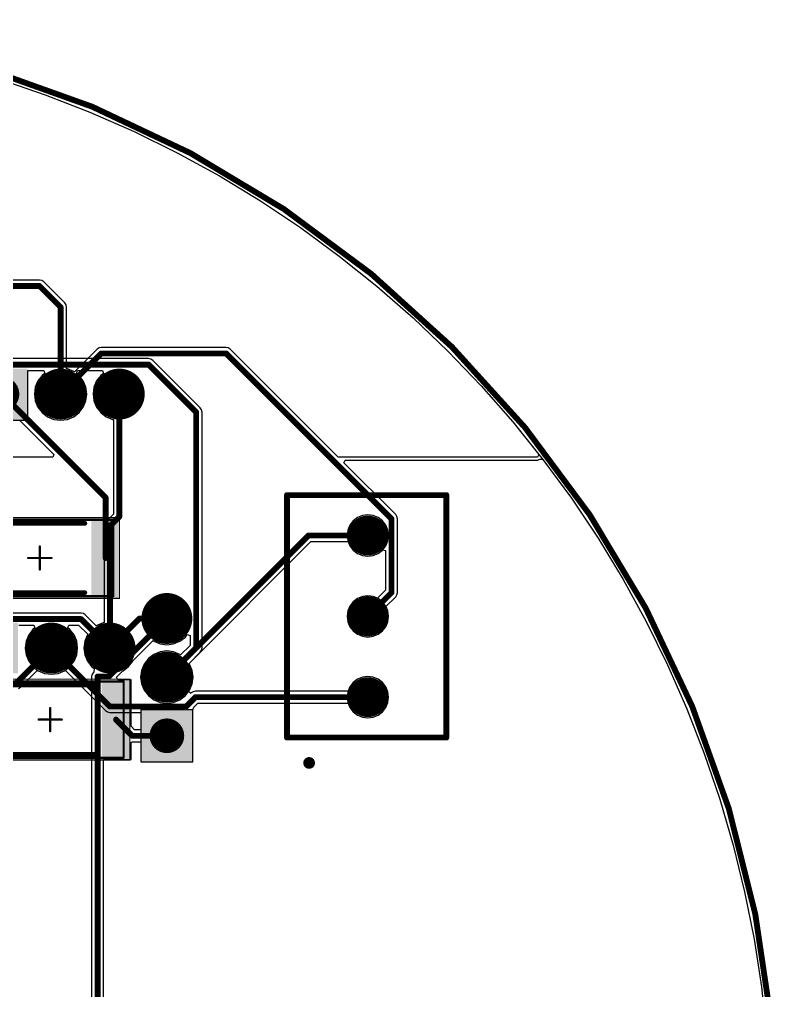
# Model space of a CAD drawing. Header units: millimetres. Extents: x 60.3 to 156.5, y 68.2 to 164.5.
# Drawn here: x 123.62 to 156.53, y 122.39 to 164.45 of the extents above; entities that cross this region are included whole.
import ezdxf

# ---------------------------------------------------------------- set-up
doc = ezdxf.new("R2010")
doc.units = ezdxf.units.MM
for name, color, linetype in [('BottomLayer', 5, 'Continuous'), ('BottomOverlay', 54, 'Continuous'), ('BottomPaste', 16, 'Continuous'), ('BottomSolder', 6, 'Continuous'), ('KeepOutLayer', 6, 'Continuous'), ('Mechanical13', 56, 'Continuous'), ('Mechanical15', 56, 'Continuous'), ('MultiLayer', 9, 'Continuous'), ('PadHoleLayer', 156, 'Continuous'), ('TopLayer', 1, 'Continuous'), ('TopOverlay', 2, 'Continuous'), ('TopPaste', 8, 'Continuous'), ('TopSolder', 216, 'Continuous')]:
    doc.layers.add(name, color=color, linetype=linetype)

# ---------------------------------------------------------------- blocks, each defined once
blk = doc.blocks.new('350_3_26')
at = {"layer": 'BottomLayer', "const_width": 0.762}
for points in [[(-3.881, 0, 1), (-3.119, 0, 1)], [(-0.381, 0, 1), (0.381, 0, 1)], [(3.119, 0, 1), (3.881, 0, 1)]]:
    blk.add_lwpolyline(points, format="xyb", close=True, dxfattribs=at)
at = {"layer": 'BottomSolder', "const_width": 0.864}
for points in [[(-3.932, 0, 1), (-3.068, 0, 1)], [(-0.432, 0, 1), (0.432, 0, 1)], [(3.068, 0, 1), (3.932, 0, 1)]]:
    blk.add_lwpolyline(points, format="xyb", close=True, dxfattribs=at)
at = {"layer": 'MultiLayer', "const_width": 0.762}
for points in [[(-3.881, 0, 1), (-3.119, 0, 1)], [(-0.381, 0, 1), (0.381, 0, 1)], [(3.119, 0, 1), (3.881, 0, 1)]]:
    blk.add_lwpolyline(points, format="xyb", close=True, dxfattribs=at)
at = {"layer": 'PadHoleLayer', "const_width": 0.5}
for points in [[(-3.75, 0, 1), (-3.25, 0, 1)], [(-0.25, 0, 1), (0.25, 0, 1)], [(3.25, 0, 1), (3.75, 0, 1)]]:
    blk.add_lwpolyline(points, format="xyb", close=True, dxfattribs=at)
at = {"layer": 'TopLayer', "const_width": 0.762}
for points in [[(-3.881, 0, 1), (-3.119, 0, 1)], [(-0.381, 0, 1), (0.381, 0, 1)], [(3.119, 0, 1), (3.881, 0, 1)]]:
    blk.add_lwpolyline(points, format="xyb", close=True, dxfattribs=at)
at = {"layer": 'TopOverlay', "const_width": 0.254}
for points in [[(-5.25, 3.5), (-5.25, -3.4)], [(-5.25, 3.5), (5.25, 3.5)], [(5.25, 3.5), (5.25, -3.4)], [(-5.25, -3.4), (5.25, -3.4)]]:
    blk.add_lwpolyline(points, dxfattribs=at)
at = {"layer": 'TopOverlay'}
for points, const_width in [([(-5.313, 3.5, 1), (-5.186, 3.5, 1)], 0.127), ([(-5.313, 3.5, 1), (-5.186, 3.5, 1)], 0.127), ([(5.187, 3.5, 1), (5.314, 3.5, 1)], 0.127), ([(5.187, 3.5, 1), (5.314, 3.5, 1)], 0.127), ([(-6.223, 2.54, 1), (-6.477, 2.54, 1)], 0.254), ([(-6.54, 2.54, 1), (-6.413, 2.54, 1)], 0.127), ([(-6.286, 2.54, 1), (-6.16, 2.54, 1)], 0.127), ([(-5.313, -3.4, 1), (-5.186, -3.4, 1)], 0.127), ([(-5.313, -3.4, 1), (-5.186, -3.4, 1)], 0.127), ([(5.187, -3.4, 1), (5.314, -3.4, 1)], 0.127), ([(5.187, -3.4, 1), (5.314, -3.4, 1)], 0.127)]:
    blk.add_lwpolyline(points, format="xyb", close=True, dxfattribs=dict(at, const_width=const_width))
at = {"layer": 'TopSolder', "const_width": 0.864}
for points in [[(-3.932, 0, 1), (-3.068, 0, 1)], [(-0.432, 0, 1), (0.432, 0, 1)], [(3.068, 0, 1), (3.932, 0, 1)]]:
    blk.add_lwpolyline(points, format="xyb", close=True, dxfattribs=at)
blk = doc.blocks.new('TO_220_33')
at = {"layer": 'BottomLayer', "const_width": 1}
for points in [[(-0.5, 0, 1), (0.5, 0, 1)], [(2.04, 0, 1), (3.04, 0, 1)]]:
    blk.add_lwpolyline(points, format="xyb", close=True, dxfattribs=at)
at = {"layer": 'BottomLayer'}
blk.add_solid([(-3.54, -1), (-1.54, -1), (-3.54, 1), (-1.54, 1)], dxfattribs=at)
at = {"layer": 'BottomSolder', "const_width": 1.102}
for points in [[(-0.551, 0, 1), (0.551, 0, 1)], [(1.989, 0, 1), (3.091, 0, 1)]]:
    blk.add_lwpolyline(points, format="xyb", close=True, dxfattribs=at)
at = {"layer": 'BottomSolder'}
blk.add_solid([(-3.642, -1.102), (-1.438, -1.102), (-3.642, 1.102), (-1.438, 1.102)], dxfattribs=at)
at = {"layer": 'MultiLayer', "const_width": 1}
for points in [[(-0.5, 0, 1), (0.5, 0, 1)], [(2.04, 0, 1), (3.04, 0, 1)]]:
    blk.add_lwpolyline(points, format="xyb", close=True, dxfattribs=at)
at = {"layer": 'MultiLayer'}
blk.add_solid([(-3.54, -1), (-1.54, -1), (-3.54, 1), (-1.54, 1)], dxfattribs=at)
at = {"layer": 'PadHoleLayer', "const_width": 0.75}
for points in [[(-2.915, 0, 1), (-2.165, 0, 1)], [(-0.375, 0, 1), (0.375, 0, 1)], [(2.165, 0, 1), (2.915, 0, 1)]]:
    blk.add_lwpolyline(points, format="xyb", close=True, dxfattribs=at)
at = {"layer": 'TopLayer', "const_width": 1}
for points in [[(-0.5, 0, 1), (0.5, 0, 1)], [(2.04, 0, 1), (3.04, 0, 1)]]:
    blk.add_lwpolyline(points, format="xyb", close=True, dxfattribs=at)
at = {"layer": 'TopLayer'}
blk.add_solid([(-3.54, -1), (-1.54, -1), (-3.54, 1), (-1.54, 1)], dxfattribs=at)
at = {"layer": 'TopSolder', "const_width": 1.102}
for points in [[(-0.551, 0, 1), (0.551, 0, 1)], [(1.989, 0, 1), (3.091, 0, 1)]]:
    blk.add_lwpolyline(points, format="xyb", close=True, dxfattribs=at)
at = {"layer": 'TopSolder'}
blk.add_solid([(-3.642, -1.102), (-1.438, -1.102), (-3.642, 1.102), (-1.438, 1.102)], dxfattribs=at)
blk = doc.blocks.new('TO_220_35')
at = {"layer": 'BottomLayer', "const_width": 1}
for points in [[(-0.5, 0, 1), (0.5, 0, 1)], [(2.04, 0, 1), (3.04, 0, 1)]]:
    blk.add_lwpolyline(points, format="xyb", close=True, dxfattribs=at)
at = {"layer": 'BottomLayer'}
blk.add_solid([(-3.54, -1), (-1.54, -1), (-3.54, 1), (-1.54, 1)], dxfattribs=at)
at = {"layer": 'BottomSolder', "const_width": 1.102}
for points in [[(-0.551, 0, 1), (0.551, 0, 1)], [(1.989, 0, 1), (3.091, 0, 1)]]:
    blk.add_lwpolyline(points, format="xyb", close=True, dxfattribs=at)
at = {"layer": 'BottomSolder'}
blk.add_solid([(-3.642, -1.102), (-1.438, -1.102), (-3.642, 1.102), (-1.438, 1.102)], dxfattribs=at)
at = {"layer": 'MultiLayer', "const_width": 1}
for points in [[(-0.5, 0, 1), (0.5, 0, 1)], [(2.04, 0, 1), (3.04, 0, 1)]]:
    blk.add_lwpolyline(points, format="xyb", close=True, dxfattribs=at)
at = {"layer": 'MultiLayer'}
blk.add_solid([(-3.54, -1), (-1.54, -1), (-3.54, 1), (-1.54, 1)], dxfattribs=at)
at = {"layer": 'PadHoleLayer', "const_width": 0.75}
for points in [[(-2.915, 0, 1), (-2.165, 0, 1)], [(-0.375, 0, 1), (0.375, 0, 1)], [(2.165, 0, 1), (2.915, 0, 1)]]:
    blk.add_lwpolyline(points, format="xyb", close=True, dxfattribs=at)
at = {"layer": 'TopLayer', "const_width": 1}
for points in [[(-0.5, 0, 1), (0.5, 0, 1)], [(2.04, 0, 1), (3.04, 0, 1)]]:
    blk.add_lwpolyline(points, format="xyb", close=True, dxfattribs=at)
at = {"layer": 'TopLayer'}
blk.add_solid([(-3.54, -1), (-1.54, -1), (-3.54, 1), (-1.54, 1)], dxfattribs=at)
at = {"layer": 'TopSolder', "const_width": 1.102}
for points in [[(-0.551, 0, 1), (0.551, 0, 1)], [(1.989, 0, 1), (3.091, 0, 1)]]:
    blk.add_lwpolyline(points, format="xyb", close=True, dxfattribs=at)
at = {"layer": 'TopSolder'}
blk.add_solid([(-3.642, -1.102), (-1.438, -1.102), (-3.642, 1.102), (-1.438, 1.102)], dxfattribs=at)
blk = doc.blocks.new('TO_220_37')
at = {"layer": 'BottomLayer', "const_width": 1}
for points in [[(-0.5, 0, 1), (0.5, 0, 1)], [(2.04, 0, 1), (3.04, 0, 1)]]:
    blk.add_lwpolyline(points, format="xyb", close=True, dxfattribs=at)
at = {"layer": 'BottomLayer'}
blk.add_solid([(-3.54, -1), (-1.54, -1), (-3.54, 1), (-1.54, 1)], dxfattribs=at)
at = {"layer": 'BottomSolder', "const_width": 1.102}
for points in [[(-0.551, 0, 1), (0.551, 0, 1)], [(1.989, 0, 1), (3.091, 0, 1)]]:
    blk.add_lwpolyline(points, format="xyb", close=True, dxfattribs=at)
at = {"layer": 'BottomSolder'}
blk.add_solid([(-3.642, -1.102), (-1.438, -1.102), (-3.642, 1.102), (-1.438, 1.102)], dxfattribs=at)
at = {"layer": 'MultiLayer', "const_width": 1}
for points in [[(-0.5, 0, 1), (0.5, 0, 1)], [(2.04, 0, 1), (3.04, 0, 1)]]:
    blk.add_lwpolyline(points, format="xyb", close=True, dxfattribs=at)
at = {"layer": 'MultiLayer'}
blk.add_solid([(-3.54, -1), (-1.54, -1), (-3.54, 1), (-1.54, 1)], dxfattribs=at)
at = {"layer": 'PadHoleLayer', "const_width": 0.75}
for points in [[(-2.915, 0, 1), (-2.165, 0, 1)], [(-0.375, 0, 1), (0.375, 0, 1)], [(2.165, 0, 1), (2.915, 0, 1)]]:
    blk.add_lwpolyline(points, format="xyb", close=True, dxfattribs=at)
at = {"layer": 'TopLayer', "const_width": 1}
for points in [[(-0.5, 0, 1), (0.5, 0, 1)], [(2.04, 0, 1), (3.04, 0, 1)]]:
    blk.add_lwpolyline(points, format="xyb", close=True, dxfattribs=at)
at = {"layer": 'TopLayer'}
blk.add_solid([(-3.54, -1), (-1.54, -1), (-3.54, 1), (-1.54, 1)], dxfattribs=at)
at = {"layer": 'TopSolder', "const_width": 1.102}
for points in [[(-0.551, 0, 1), (0.551, 0, 1)], [(1.989, 0, 1), (3.091, 0, 1)]]:
    blk.add_lwpolyline(points, format="xyb", close=True, dxfattribs=at)
at = {"layer": 'TopSolder'}
blk.add_solid([(-3.642, -1.102), (-1.438, -1.102), (-3.642, 1.102), (-1.438, 1.102)], dxfattribs=at)
blk = doc.blocks.new('RES2512_49')
at = {"layer": 'Mechanical13', "const_width": 0.1}
for points in [[(-3.18, 1.65), (3.18, 1.65)], [(-3.18, -1.65), (-3.18, 1.65)], [(3.18, -1.65), (3.18, 1.65)], [(-3.18, -1.65), (3.18, -1.65)]]:
    blk.add_lwpolyline(points, dxfattribs=at)
at = {"layer": 'Mechanical13', "const_width": 0.05}
for points in [[(-3.205, 1.65, 1), (-3.155, 1.65, 1)], [(-3.205, 1.65, 1), (-3.155, 1.65, 1)], [(3.155, 1.65, 1), (3.205, 1.65, 1)], [(3.155, 1.65, 1), (3.205, 1.65, 1)], [(-3.205, -1.65, 1), (-3.155, -1.65, 1)], [(-3.205, -1.65, 1), (-3.155, -1.65, 1)], [(3.155, -1.65, 1), (3.205, -1.65, 1)], [(3.155, -1.65, 1), (3.205, -1.65, 1)]]:
    blk.add_lwpolyline(points, format="xyb", close=True, dxfattribs=at)
at = {"layer": 'Mechanical15'}
for points, const_width in [([(-3.45, 1.75), (3.45, 1.75)], 0.05), ([(-3.45, -1.75), (-3.45, 1.75)], 0.05), ([(3.45, -1.75), (3.45, 1.75)], 0.05), ([(0, -0.5), (0, 0.5)], 0.1), ([(-0.5, 0), (0.5, 0)], 0.1), ([(-3.45, -1.75), (3.45, -1.75)], 0.05)]:
    blk.add_lwpolyline(points, dxfattribs=dict(at, const_width=const_width))
for points, const_width in [([(-3.462, 1.75, 1), (-3.437, 1.75, 1)], 0.025), ([(-3.462, 1.75, 1), (-3.437, 1.75, 1)], 0.025), ([(3.438, 1.75, 1), (3.463, 1.75, 1)], 0.025), ([(3.438, 1.75, 1), (3.463, 1.75, 1)], 0.025), ([(-0.025, 0.5, 1), (0.025, 0.5, 1)], 0.05), ([(-0.525, 0, 1), (-0.475, 0, 1)], 0.05), ([(0.475, 0, 1), (0.525, 0, 1)], 0.05), ([(-0.025, -0.5, 1), (0.025, -0.5, 1)], 0.05), ([(-3.462, -1.75, 1), (-3.437, -1.75, 1)], 0.025), ([(-3.462, -1.75, 1), (-3.437, -1.75, 1)], 0.025), ([(3.438, -1.75, 1), (3.463, -1.75, 1)], 0.025), ([(3.438, -1.75, 1), (3.463, -1.75, 1)], 0.025)]:
    blk.add_lwpolyline(points, format="xyb", close=True, dxfattribs=dict(at, const_width=const_width))
at = {"layer": 'TopLayer'}
for points in [[(-2.325, -1.6), (-2.325, 1.6), (-3.375, -1.6), (-3.375, 1.6)], [(3.375, -1.6), (3.375, 1.6), (2.325, -1.6), (2.325, 1.6)]]:
    blk.add_solid(points, dxfattribs=at)
at = {"layer": 'TopOverlay', "const_width": 0.2}
for points in [[(-1.95, 1.5), (1.95, 1.5)], [(-1.95, -1.5), (1.95, -1.5)]]:
    blk.add_lwpolyline(points, dxfattribs=at)
at = {"layer": 'TopOverlay', "const_width": 0.1}
for points in [[(-2, 1.5, 1), (-1.9, 1.5, 1)], [(1.9, 1.5, 1), (2, 1.5, 1)], [(-2, -1.5, 1), (-1.9, -1.5, 1)], [(1.9, -1.5, 1), (2, -1.5, 1)]]:
    blk.add_lwpolyline(points, format="xyb", close=True, dxfattribs=at)
at = {"layer": 'TopPaste'}
for points in [[(-2.325, -1.6), (-2.325, 1.6), (-3.375, -1.6), (-3.375, 1.6)], [(3.375, -1.6), (3.375, 1.6), (2.325, -1.6), (2.325, 1.6)]]:
    blk.add_solid(points, dxfattribs=at)
at = {"layer": 'TopSolder'}
for points in [[(-2.223, -1.702), (-2.223, 1.702), (-3.477, -1.702), (-3.477, 1.702)], [(3.477, -1.702), (3.477, 1.702), (2.223, -1.702), (2.223, 1.702)]]:
    blk.add_solid(points, dxfattribs=at)
blk = doc.blocks.new('RES2512_B_50')
at = {"layer": 'BottomLayer'}
for points in [[(-3.375, 1.6), (-3.375, -1.6), (-2.325, 1.6), (-2.325, -1.6)], [(2.325, 1.6), (2.325, -1.6), (3.375, 1.6), (3.375, -1.6)]]:
    blk.add_solid(points, dxfattribs=at)
at = {"layer": 'BottomOverlay', "const_width": 0.2}
for points in [[(-1.95, 1.5), (1.95, 1.5)], [(-1.95, -1.5), (1.95, -1.5)]]:
    blk.add_lwpolyline(points, dxfattribs=at)
at = {"layer": 'BottomOverlay', "const_width": 0.1}
for points in [[(-2, 1.5, 1), (-1.9, 1.5, 1)], [(1.9, 1.5, 1), (2, 1.5, 1)], [(-2, -1.5, 1), (-1.9, -1.5, 1)], [(1.9, -1.5, 1), (2, -1.5, 1)]]:
    blk.add_lwpolyline(points, format="xyb", close=True, dxfattribs=at)
at = {"layer": 'BottomPaste'}
for points in [[(-3.375, 1.6), (-3.375, -1.6), (-2.325, 1.6), (-2.325, -1.6)], [(2.325, 1.6), (2.325, -1.6), (3.375, 1.6), (3.375, -1.6)]]:
    blk.add_solid(points, dxfattribs=at)
at = {"layer": 'BottomSolder'}
for points in [[(-3.477, 1.702), (-3.477, -1.702), (-2.223, 1.702), (-2.223, -1.702)], [(2.223, 1.702), (2.223, -1.702), (3.477, 1.702), (3.477, -1.702)]]:
    blk.add_solid(points, dxfattribs=at)
at = {"layer": 'Mechanical13', "const_width": 0.1}
for points in [[(-3.18, -1.65), (-3.18, 1.65)], [(-3.18, 1.65), (3.18, 1.65)], [(3.18, -1.65), (3.18, 1.65)], [(-3.18, -1.65), (3.18, -1.65)]]:
    blk.add_lwpolyline(points, dxfattribs=at)
at = {"layer": 'Mechanical13', "const_width": 0.05}
for points in [[(-3.205, 1.65, 1), (-3.155, 1.65, 1)], [(-3.205, 1.65, 1), (-3.155, 1.65, 1)], [(3.155, 1.65, 1), (3.205, 1.65, 1)], [(3.155, 1.65, 1), (3.205, 1.65, 1)], [(-3.205, -1.65, 1), (-3.155, -1.65, 1)], [(-3.205, -1.65, 1), (-3.155, -1.65, 1)], [(3.155, -1.65, 1), (3.205, -1.65, 1)], [(3.155, -1.65, 1), (3.205, -1.65, 1)]]:
    blk.add_lwpolyline(points, format="xyb", close=True, dxfattribs=at)
at = {"layer": 'Mechanical15'}
for points, const_width in [([(-3.45, -1.75), (-3.45, 1.75)], 0.05), ([(-3.45, 1.75), (3.45, 1.75)], 0.05), ([(3.45, -1.75), (3.45, 1.75)], 0.05), ([(0, -0.5), (0, 0.5)], 0.1), ([(-0.5, 0), (0.5, 0)], 0.1), ([(-3.45, -1.75), (3.45, -1.75)], 0.05)]:
    blk.add_lwpolyline(points, dxfattribs=dict(at, const_width=const_width))
for points, const_width in [([(-3.463, 1.75, 1), (-3.438, 1.75, 1)], 0.025), ([(-3.463, 1.75, 1), (-3.438, 1.75, 1)], 0.025), ([(3.438, 1.75, 1), (3.463, 1.75, 1)], 0.025), ([(3.438, 1.75, 1), (3.463, 1.75, 1)], 0.025), ([(-0.025, 0.5, 1), (0.025, 0.5, 1)], 0.05), ([(-0.525, 0, 1), (-0.475, 0, 1)], 0.05), ([(0.475, 0, 1), (0.525, 0, 1)], 0.05), ([(-0.025, -0.5, 1), (0.025, -0.5, 1)], 0.05), ([(-3.463, -1.75, 1), (-3.438, -1.75, 1)], 0.025), ([(-3.463, -1.75, 1), (-3.438, -1.75, 1)], 0.025), ([(3.438, -1.75, 1), (3.463, -1.75, 1)], 0.025), ([(3.438, -1.75, 1), (3.463, -1.75, 1)], 0.025)]:
    blk.add_lwpolyline(points, format="xyb", close=True, dxfattribs=dict(at, const_width=const_width))

msp = doc.modelspace()

# ---------------------------------------------------------------- linework, layer by layer
at = {"layer": 'BottomLayer'}
for p, q in [((122.758, 161.864), (124.73, 161.194)), ((124.73, 161.194), (126.672, 160.439)), ((126.672, 160.439), (128.579, 159.6)), ((128.579, 159.6), (130.447, 158.679)), ((130.447, 158.679), (132.273, 157.677)), ((132.273, 157.677), (134.054, 156.596)), ((134.054, 156.596), (135.786, 155.439)), ((135.786, 155.439), (137.466, 154.207)), ((137.466, 154.207), (139.091, 152.903)), ((124.486, 153.165), (121.514, 153.165)), ((124.584, 153.145), (124.486, 153.165)), ((124.667, 153.09), (124.584, 153.145)), ((125.582, 152.175), (124.667, 153.09)), ((139.091, 152.903), (140.657, 151.53)), ((125.637, 152.092), (125.582, 152.175)), ((125.657, 151.994), (125.637, 152.092)), ((125.657, 149.328), (125.657, 151.994)), ((140.657, 151.53), (142.162, 150.089)), ((126.978, 150.169), (125.997, 149.187)), ((127.062, 150.224), (126.978, 150.169)), ((127.16, 150.244), (127.062, 150.224)), ((132.563, 150.244), (127.16, 150.244)), ((127.16, 150.244), (127.16, 150.244)), ((132.661, 150.224), (132.563, 150.244)), ((132.744, 150.169), (132.661, 150.224)), ((137.413, 145.5), (132.744, 150.169)), ((142.162, 150.089), (143.603, 148.584)), ((125.694, 149.323), (125.657, 149.328)), ((125.967, 149.21), (125.694, 149.323)), ((125.997, 149.187), (125.967, 149.21)), ((143.603, 148.584), (144.976, 147.018)), ((121.735, 147.102), (123.622, 147.102)), ((123.622, 147.102), (125.106, 145.617)), ((144.976, 147.018), (146.102, 145.615)), ((125.106, 145.617), (125.058, 145.5)), ((146.102, 145.615), (146.048, 145.5)), ((125.058, 145.5), (123.056, 145.5)), ((146.048, 145.5), (137.413, 145.5)), ((137.666, 145.247), (137.714, 145.365)), ((139.907, 143.006), (137.666, 145.247)), ((137.714, 145.365), (146.048, 145.365)), ((146.048, 145.365), (146.069, 145.374)), ((146.069, 145.374), (146.092, 145.372)), ((146.092, 145.372), (146.115, 145.393)), ((146.115, 145.393), (146.143, 145.404)), ((146.143, 145.404), (146.236, 145.406)), ((146.236, 145.406), (146.278, 145.396)), ((146.278, 145.396), (146.28, 145.393)), ((146.28, 145.393), (147.512, 143.713)), ((147.512, 143.713), (148.669, 141.981)), ((139.963, 142.923), (139.907, 143.006)), ((139.982, 142.824), (139.963, 142.923)), ((139.982, 139.625), (139.982, 142.824)), ((130.96, 136.564), (136.239, 141.843)), ((136.239, 141.843), (137.846, 141.843)), ((137.846, 141.843), (137.925, 141.653)), ((148.669, 141.981), (149.75, 140.2)), ((137.925, 141.653), (138.067, 141.467)), ((138.067, 141.467), (138.253, 141.325)), ((139.147, 141.325), (139.333, 141.467)), ((139.333, 141.467), (139.348, 141.488)), ((139.348, 141.488), (139.468, 141.447)), ((139.468, 141.447), (139.468, 139.732)), ((138.253, 141.325), (138.468, 141.236)), ((138.468, 141.236), (138.7, 141.205)), ((138.7, 141.205), (138.932, 141.236)), ((138.932, 141.236), (139.147, 141.325)), ((149.75, 140.2), (150.752, 138.374)), ((139.468, 139.732), (139.122, 139.385)), ((138.067, 139.233), (137.925, 139.047)), ((138.253, 139.375), (138.067, 139.233)), ((138.468, 139.464), (138.253, 139.375)), ((138.7, 139.495), (138.468, 139.464)), ((138.932, 139.464), (138.7, 139.495)), ((139.122, 139.385), (138.932, 139.464)), ((139.485, 139.022), (139.907, 139.444)), ((139.907, 139.444), (139.963, 139.527)), ((139.963, 139.527), (139.982, 139.625)), ((137.836, 138.832), (137.805, 138.6)), ((137.925, 139.047), (137.836, 138.832)), ((139.564, 138.832), (139.485, 139.022)), ((139.595, 138.6), (139.564, 138.832)), ((137.805, 138.6), (137.836, 138.368)), ((139.564, 138.368), (139.595, 138.6)), ((137.836, 138.368), (137.925, 138.153)), ((137.925, 138.153), (138.067, 137.967)), ((138.067, 137.967), (138.253, 137.825)), ((139.147, 137.825), (139.333, 137.967)), ((139.333, 137.967), (139.475, 138.153)), ((139.475, 138.153), (139.564, 138.368)), ((150.752, 138.374), (151.673, 136.506)), ((138.253, 137.825), (138.468, 137.736)), ((138.468, 137.736), (138.7, 137.705)), ((138.7, 137.705), (138.932, 137.736)), ((138.932, 137.736), (139.147, 137.825)), ((130.983, 136.534), (130.96, 136.564)), ((131.096, 136.261), (130.983, 136.534)), ((151.673, 136.506), (152.512, 134.599)), ((123.667, 135.531), (124.403, 136.267)), ((124.403, 136.267), (124.433, 136.244)), ((124.433, 136.244), (124.706, 136.131)), ((124.706, 136.131), (125, 136.092)), ((125, 136.092), (125.294, 136.131)), ((125.294, 136.131), (125.567, 136.244)), ((125.567, 136.244), (125.597, 136.267)), ((125.597, 136.267), (127.349, 134.515)), ((131.135, 135.967), (131.096, 136.261)), ((131.096, 135.673), (131.135, 135.967)), ((138.253, 135.875), (138.067, 135.733)), ((138.468, 135.964), (138.253, 135.875)), ((138.7, 135.995), (138.468, 135.964)), ((138.932, 135.964), (138.7, 135.995)), ((139.147, 135.875), (138.932, 135.964)), ((139.333, 135.733), (139.147, 135.875)), ((123.583, 135.475), (123.667, 135.531)), ((130.983, 135.4), (131.096, 135.673)), ((137.925, 135.547), (137.846, 135.357)), ((138.067, 135.733), (137.925, 135.547)), ((139.475, 135.547), (139.333, 135.733)), ((139.564, 135.332), (139.475, 135.547)), ((130.939, 135.343), (130.983, 135.4)), ((131.035, 135.259), (130.939, 135.343)), ((131.058, 135.282), (131.035, 135.259)), ((131.141, 135.337), (131.058, 135.282)), ((131.239, 135.357), (131.141, 135.337)), ((137.846, 135.357), (131.239, 135.357)), ((139.595, 135.1), (139.564, 135.332)), ((139.564, 134.869), (139.595, 135.1)), ((131.125, 134.552), (131.167, 134.664)), ((131.167, 134.664), (131.346, 134.843)), ((131.346, 134.843), (137.846, 134.843)), ((137.846, 134.843), (137.925, 134.653)), ((137.925, 134.653), (138.067, 134.467)), ((139.333, 134.467), (139.475, 134.653)), ((139.475, 134.653), (139.564, 134.869)), ((127.349, 134.515), (127.433, 134.459)), ((127.433, 134.459), (127.531, 134.439)), ((127.531, 134.439), (128.875, 134.439)), ((128.875, 134.439), (128.875, 132.302)), ((131.125, 132.302), (131.125, 134.552)), ((131.125, 134.552), (131.125, 134.552)), ((131.125, 134.552), (131.125, 134.552)), ((138.067, 134.467), (138.253, 134.325)), ((138.253, 134.325), (138.468, 134.236)), ((138.468, 134.236), (138.7, 134.205)), ((138.7, 134.205), (138.932, 134.236)), ((138.932, 134.236), (139.147, 134.325)), ((139.147, 134.325), (139.333, 134.467)), ((152.512, 134.599), (153.267, 132.657)), ((153.267, 132.657), (153.937, 130.685)), ((128.875, 132.302), (131.125, 132.302)), ((153.937, 130.685), (154.52, 128.685)), ((154.52, 128.685), (155.015, 126.661)), ((155.015, 126.661), (155.421, 124.618)), ((155.421, 124.618), (155.738, 122.559)), ((155.738, 122.559), (155.965, 120.488))]:
    msp.add_line(p, q, dxfattribs=at)
at = {"layer": 'BottomLayer', "const_width": 0.254}
for points in [[(121.514, 152.908), (124.486, 152.908)], [(124.486, 152.908), (125.4, 151.994)], [(125.4, 148.227), (125.4, 151.994)], [(125.4, 148.227), (127.16, 149.987)], [(127.16, 149.987), (132.563, 149.987)], [(132.563, 149.987), (139.725, 142.824)], [(122.86, 148.227), (127.35, 143.737)], [(127.35, 141.127), (127.35, 143.737)], [(139.725, 139.625), (139.725, 142.824)], [(130, 135.967), (136.133, 142.1)], [(136.133, 142.1), (138.7, 142.1)], [(138.7, 138.6), (139.725, 139.625)], [(127.54, 137.227), (128.82, 138.507)], [(128.82, 138.507), (130, 138.507)], [(123.485, 135.712), (125, 137.227)], [(125, 137.227), (127.531, 134.696)], [(130.835, 134.696), (131.239, 135.1)], [(131.239, 135.1), (138.7, 135.1)], [(127.531, 134.696), (130.835, 134.696)]]:
    msp.add_lwpolyline(points, dxfattribs=at)
at = {"layer": 'BottomLayer', "const_width": 0.127}
for points in [[(124.422, 152.908, 1), (124.549, 152.908, 1)], [(124.422, 152.908, 1), (124.549, 152.908, 1)], [(125.337, 151.994, 1), (125.464, 151.994, 1)], [(125.337, 151.994, 1), (125.464, 151.994, 1)], [(127.096, 149.987, 1), (127.223, 149.987, 1)], [(127.096, 149.987, 1), (127.223, 149.987, 1)], [(132.499, 149.987, 1), (132.626, 149.987, 1)], [(132.499, 149.987, 1), (132.626, 149.987, 1)], [(125.337, 148.227, 1), (125.464, 148.227, 1)], [(125.337, 148.227, 1), (125.464, 148.227, 1)], [(127.287, 143.737, 1), (127.414, 143.737, 1)], [(127.287, 143.737, 1), (127.414, 143.737, 1)], [(139.662, 142.824, 1), (139.789, 142.824, 1)], [(139.662, 142.824, 1), (139.789, 142.824, 1)], [(136.07, 142.1, 1), (136.197, 142.1, 1)], [(136.07, 142.1, 1), (136.197, 142.1, 1)], [(138.637, 142.1, 1), (138.764, 142.1, 1)], [(127.287, 141.127, 1), (127.414, 141.127, 1)], [(139.662, 139.625, 1), (139.789, 139.625, 1)], [(139.662, 139.625, 1), (139.789, 139.625, 1)], [(128.757, 138.507, 1), (128.884, 138.507, 1)], [(128.757, 138.507, 1), (128.884, 138.507, 1)], [(129.937, 138.507, 1), (130.064, 138.507, 1)], [(138.637, 138.6, 1), (138.764, 138.6, 1)], [(124.937, 137.227, 1), (125.064, 137.227, 1)], [(124.937, 137.227, 1), (125.064, 137.227, 1)], [(127.477, 137.227, 1), (127.604, 137.227, 1)], [(129.937, 135.967, 1), (130.064, 135.967, 1)], [(131.176, 135.1, 1), (131.303, 135.1, 1)], [(131.176, 135.1, 1), (131.303, 135.1, 1)], [(138.637, 135.1, 1), (138.764, 135.1, 1)], [(127.467, 134.696, 1), (127.594, 134.696, 1)], [(127.467, 134.696, 1), (127.594, 134.696, 1)], [(130.772, 134.696, 1), (130.899, 134.696, 1)], [(130.772, 134.696, 1), (130.899, 134.696, 1)]]:
    msp.add_lwpolyline(points, format="xyb", close=True, dxfattribs=at)
at = {"layer": 'KeepOutLayer', "const_width": 0.254}
msp.add_lwpolyline([(156.4, 116.327, 1), (60.4, 116.327, 1)], format="xyb", close=True, dxfattribs=at)
at = {"layer": 'TopLayer'}
for p, q in [((122.758, 161.864), (124.73, 161.194)), ((124.73, 161.194), (126.672, 160.439)), ((126.672, 160.439), (128.579, 159.6)), ((128.579, 159.6), (130.447, 158.679)), ((130.447, 158.679), (132.273, 157.677)), ((132.273, 157.677), (134.054, 156.596)), ((134.054, 156.596), (135.786, 155.439)), ((135.786, 155.439), (137.466, 154.207)), ((137.466, 154.207), (139.091, 152.903)), ((139.091, 152.903), (140.657, 151.53)), ((140.657, 151.53), (142.162, 150.089)), ((129.21, 149.761), (121.514, 149.761)), ((129.308, 149.742), (129.21, 149.761)), ((142.162, 150.089), (143.603, 148.584)), ((129.391, 149.686), (129.308, 149.742)), ((131.449, 147.629), (129.391, 149.686)), ((123.985, 147.102), (123.985, 149.247)), ((123.985, 149.247), (124.673, 149.247)), ((124.598, 149.029), (124.417, 148.794)), ((124.716, 149.12), (124.598, 149.029)), ((124.673, 149.247), (124.716, 149.12)), ((126.084, 149.12), (126.127, 149.247)), ((126.202, 149.029), (126.084, 149.12)), ((126.127, 149.247), (127.213, 149.247)), ((126.383, 148.794), (126.202, 149.029)), ((127.138, 149.029), (126.957, 148.794)), ((127.256, 149.12), (127.138, 149.029)), ((127.213, 149.247), (127.256, 149.12)), ((124.304, 148.521), (124.265, 148.227)), ((124.417, 148.794), (124.304, 148.521)), ((126.496, 148.521), (126.383, 148.794)), ((126.535, 148.227), (126.496, 148.521)), ((126.844, 148.521), (126.805, 148.227)), ((126.957, 148.794), (126.844, 148.521)), ((143.603, 148.584), (144.976, 147.018)), ((124.265, 148.227), (124.304, 147.933)), ((126.496, 147.933), (126.535, 148.227)), ((126.805, 148.227), (126.844, 147.933)), ((124.304, 147.933), (124.417, 147.66)), ((124.417, 147.66), (124.598, 147.425)), ((126.202, 147.425), (126.383, 147.66)), ((126.383, 147.66), (126.496, 147.933)), ((126.844, 147.933), (126.957, 147.66)), ((126.957, 147.66), (127.138, 147.425)), ((124.598, 147.425), (124.833, 147.244)), ((124.833, 147.244), (125.106, 147.131)), ((125.694, 147.131), (125.967, 147.244)), ((125.967, 147.244), (126.202, 147.425)), ((127.138, 147.425), (127.373, 147.244)), ((127.373, 147.244), (127.646, 147.131)), ((131.505, 147.545), (131.449, 147.629)), ((131.524, 147.447), (131.505, 147.545)), ((131.524, 137.234), (131.524, 147.447)), ((121.735, 147.102), (123.985, 147.102)), ((125.106, 147.131), (125.4, 147.092)), ((125.4, 147.092), (125.694, 147.131)), ((127.646, 147.131), (127.683, 147.126)), ((127.683, 147.126), (127.683, 143.026)), ((144.976, 147.018), (146.28, 145.393)), ((146.28, 145.393), (147.512, 143.713)), ((147.512, 143.713), (148.669, 141.981)), ((127.683, 143.026), (127.358, 142.701)), ((127.303, 142.618), (127.283, 142.519)), ((127.358, 142.701), (127.303, 142.618)), ((138.067, 142.733), (137.925, 142.547)), ((138.253, 142.875), (138.067, 142.733)), ((138.468, 142.964), (138.253, 142.875)), ((138.7, 142.995), (138.468, 142.964)), ((138.932, 142.964), (138.7, 142.995)), ((139.147, 142.875), (138.932, 142.964)), ((139.333, 142.733), (139.147, 142.875)), ((139.475, 142.547), (139.333, 142.733)), ((127.283, 142.519), (127.283, 138.328)), ((137.836, 142.332), (137.805, 142.1)), ((137.925, 142.547), (137.836, 142.332)), ((139.564, 142.332), (139.475, 142.547)), ((139.595, 142.1), (139.564, 142.332)), ((137.805, 142.1), (137.836, 141.868)), ((137.836, 141.868), (137.925, 141.653)), ((139.475, 141.653), (139.564, 141.868)), ((139.564, 141.868), (139.595, 142.1)), ((148.669, 141.981), (149.75, 140.2)), ((137.925, 141.653), (138.067, 141.467)), ((138.067, 141.467), (138.253, 141.325)), ((139.147, 141.325), (139.333, 141.467)), ((139.333, 141.467), (139.475, 141.653)), ((138.253, 141.325), (138.468, 141.236)), ((138.468, 141.236), (138.7, 141.205)), ((138.7, 141.205), (138.932, 141.236)), ((138.932, 141.236), (139.147, 141.325)), ((149.75, 140.2), (150.752, 138.374)), ((138.067, 139.233), (137.925, 139.047)), ((138.253, 139.375), (138.067, 139.233)), ((138.468, 139.464), (138.253, 139.375)), ((138.7, 139.495), (138.468, 139.464)), ((138.932, 139.464), (138.7, 139.495)), ((139.147, 139.375), (138.932, 139.464)), ((139.333, 139.233), (139.147, 139.375)), ((139.475, 139.047), (139.333, 139.233)), ((137.836, 138.832), (137.805, 138.6)), ((137.925, 139.047), (137.836, 138.832)), ((139.564, 138.832), (139.475, 139.047)), ((139.595, 138.6), (139.564, 138.832)), ((126.286, 138.738), (119.962, 138.738)), ((126.385, 138.718), (126.286, 138.738)), ((126.468, 138.662), (126.385, 138.718)), ((126.943, 138.187), (126.468, 138.662)), ((137.805, 138.6), (137.836, 138.368)), ((139.564, 138.368), (139.595, 138.6)), ((123.585, 138.224), (124.242, 138.224)), ((124.198, 138.029), (124.017, 137.794)), ((124.286, 138.097), (124.198, 138.029)), ((124.242, 138.224), (124.286, 138.097)), ((125.714, 138.097), (125.758, 138.224)), ((125.802, 138.029), (125.714, 138.097)), ((125.758, 138.224), (126.18, 138.224)), ((125.983, 137.794), (125.802, 138.029)), ((126.18, 138.224), (126.58, 137.824)), ((126.973, 138.21), (126.943, 138.187)), ((127.246, 138.323), (126.973, 138.21)), ((127.283, 138.328), (127.246, 138.323)), ((137.836, 138.368), (137.925, 138.153)), ((137.925, 138.153), (138.067, 137.967)), ((138.067, 137.967), (138.253, 137.825)), ((139.147, 137.825), (139.333, 137.967)), ((139.333, 137.967), (139.475, 138.153)), ((139.475, 138.153), (139.564, 138.368)), ((150.752, 138.374), (151.673, 136.506)), ((124.017, 137.794), (123.904, 137.521)), ((126.096, 137.521), (125.983, 137.794)), ((126.557, 137.794), (126.444, 137.521)), ((126.58, 137.824), (126.557, 137.794)), ((128.527, 136.671), (129.403, 137.547)), ((129.403, 137.547), (129.433, 137.524)), ((130.567, 137.524), (130.802, 137.705)), ((130.802, 137.705), (130.883, 137.81)), ((130.883, 137.81), (131.01, 137.767)), ((131.01, 137.767), (131.01, 137.341)), ((138.253, 137.825), (138.468, 137.736)), ((138.468, 137.736), (138.7, 137.705)), ((138.7, 137.705), (138.932, 137.736)), ((138.932, 137.736), (139.147, 137.825)), ((123.904, 137.521), (123.865, 137.227)), ((123.865, 137.227), (123.904, 136.933)), ((126.135, 137.227), (126.096, 137.521)), ((126.096, 136.933), (126.135, 137.227)), ((126.444, 137.521), (126.405, 137.227)), ((126.405, 137.227), (126.444, 136.933)), ((129.433, 137.524), (129.706, 137.411)), ((129.706, 137.411), (130, 137.372)), ((130, 137.372), (130.294, 137.411)), ((130.294, 137.411), (130.567, 137.524)), ((131.01, 137.341), (130.597, 136.927)), ((131.449, 137.053), (131.505, 137.136)), ((131.505, 137.136), (131.524, 137.234)), ((123.904, 136.933), (124.017, 136.66)), ((125.983, 136.66), (126.096, 136.933)), ((126.444, 136.933), (126.557, 136.66)), ((129.198, 136.769), (129.017, 136.534)), ((129.433, 136.95), (129.198, 136.769)), ((129.706, 137.063), (129.433, 136.95)), ((130, 137.102), (129.706, 137.063)), ((130.294, 137.063), (130, 137.102)), ((130.567, 136.95), (130.294, 137.063)), ((130.597, 136.927), (130.567, 136.95)), ((130.96, 136.564), (131.449, 137.053)), ((124.017, 136.66), (124.198, 136.425)), ((124.198, 136.425), (124.433, 136.244)), ((125.567, 136.244), (125.802, 136.425)), ((125.802, 136.425), (125.983, 136.66)), ((126.557, 136.66), (126.738, 136.425)), ((126.738, 136.425), (126.85, 136.338)), ((126.85, 136.338), (126.839, 136.187)), ((128.107, 136.244), (128.342, 136.425)), ((128.342, 136.425), (128.523, 136.66)), ((128.523, 136.66), (128.527, 136.671)), ((129.017, 136.534), (128.904, 136.261)), ((130.983, 136.534), (130.96, 136.564)), ((131.096, 136.261), (130.983, 136.534)), ((151.673, 136.506), (152.512, 134.599)), ((124.433, 136.244), (124.706, 136.131)), ((124.706, 136.131), (125, 136.092)), ((125, 136.092), (125.294, 136.131)), ((125.294, 136.131), (125.567, 136.244)), ((126.763, 136.09), (126.743, 135.992)), ((126.743, 135.992), (126.743, 117.202)), ((126.818, 136.173), (126.763, 136.09)), ((126.839, 136.187), (126.818, 136.173)), ((127.826, 135.969), (128.096, 136.24)), ((127.874, 135.852), (127.826, 135.969)), ((128.096, 136.24), (128.107, 136.244)), ((128.904, 136.261), (128.865, 135.967)), ((128.865, 135.967), (128.904, 135.673)), ((131.135, 135.967), (131.096, 136.261)), ((131.096, 135.673), (131.135, 135.967)), ((138.253, 135.875), (138.067, 135.733)), ((138.468, 135.964), (138.253, 135.875)), ((138.7, 135.995), (138.468, 135.964)), ((138.932, 135.964), (138.7, 135.995)), ((139.147, 135.875), (138.932, 135.964)), ((139.333, 135.733), (139.147, 135.875)), ((128.45, 135.852), (127.874, 135.852)), ((128.45, 133.84), (128.45, 135.852)), ((128.904, 135.673), (129.017, 135.4)), ((130.983, 135.4), (131.096, 135.673)), ((137.925, 135.547), (137.836, 135.332)), ((138.067, 135.733), (137.925, 135.547)), ((139.475, 135.547), (139.333, 135.733)), ((139.564, 135.332), (139.475, 135.547)), ((129.017, 135.4), (129.198, 135.165)), ((129.198, 135.165), (129.433, 134.984)), ((130.567, 134.984), (130.802, 135.165)), ((130.802, 135.165), (130.983, 135.4)), ((137.836, 135.332), (137.805, 135.1)), ((137.805, 135.1), (137.836, 134.869)), ((139.595, 135.1), (139.564, 135.332)), ((139.564, 134.869), (139.595, 135.1)), ((129.433, 134.984), (129.706, 134.871)), ((129.706, 134.871), (130, 134.832)), ((130, 134.832), (130.294, 134.871)), ((130.294, 134.871), (130.567, 134.984)), ((137.836, 134.869), (137.925, 134.653)), ((137.925, 134.653), (138.067, 134.467)), ((139.333, 134.467), (139.475, 134.653)), ((139.475, 134.653), (139.564, 134.869)), ((131.125, 134.552), (128.875, 134.552)), ((128.875, 134.552), (128.875, 133.684)), ((131.125, 132.302), (131.125, 134.552)), ((138.067, 134.467), (138.253, 134.325)), ((138.253, 134.325), (138.468, 134.236)), ((138.468, 134.236), (138.7, 134.205)), ((138.7, 134.205), (138.932, 134.236)), ((138.932, 134.236), (139.147, 134.325)), ((139.147, 134.325), (139.333, 134.467)), ((152.512, 134.599), (153.267, 132.657)), ((128.606, 133.684), (128.45, 133.84)), ((128.875, 133.684), (128.606, 133.684)), ((128.45, 133.129), (128.5, 133.17)), ((128.45, 132.402), (128.45, 133.129)), ((128.5, 133.17), (128.875, 133.17)), ((128.875, 133.17), (128.875, 132.302)), ((153.267, 132.657), (153.937, 130.685)), ((127.257, 117.434), (127.257, 132.402)), ((127.257, 132.402), (128.45, 132.402)), ((128.875, 132.302), (131.125, 132.302)), ((153.937, 130.685), (154.52, 128.685)), ((154.52, 128.685), (155.015, 126.661)), ((155.015, 126.661), (155.421, 124.618)), ((155.421, 124.618), (155.738, 122.559)), ((155.738, 122.559), (155.965, 120.488))]:
    msp.add_line(p, q, dxfattribs=at)
at = {"layer": 'TopLayer', "const_width": 0.254}
for points in [[(121.514, 149.504), (129.21, 149.504)], [(129.21, 149.504), (131.267, 147.447)], [(127.94, 142.919), (127.94, 148.227)], [(131.267, 137.234), (131.267, 147.447)], [(127.54, 142.519), (127.94, 142.919)], [(127.54, 137.227), (127.54, 142.519)], [(119.962, 138.481), (126.286, 138.481)], [(126.286, 138.481), (127.54, 137.227)], [(127.485, 135.992), (130, 138.507)], [(130, 135.967), (131.267, 137.234)], [(127, 117.202), (127, 135.992)], [(127, 135.992), (127.485, 135.992)], [(127.8, 134.127), (128.5, 133.427)], [(128.5, 133.427), (130, 133.427)]]:
    msp.add_lwpolyline(points, dxfattribs=at)
at = {"layer": 'TopLayer', "const_width": 0.127}
for points in [[(129.146, 149.504, 1), (129.273, 149.504, 1)], [(129.146, 149.504, 1), (129.273, 149.504, 1)], [(127.877, 148.227, 1), (128.004, 148.227, 1)], [(131.204, 147.447, 1), (131.331, 147.447, 1)], [(131.204, 147.447, 1), (131.331, 147.447, 1)], [(127.877, 142.919, 1), (128.004, 142.919, 1)], [(127.877, 142.919, 1), (128.004, 142.919, 1)], [(127.477, 142.519, 1), (127.604, 142.519, 1)], [(127.477, 142.519, 1), (127.604, 142.519, 1)], [(126.223, 138.481, 1), (126.35, 138.481, 1)], [(126.223, 138.481, 1), (126.35, 138.481, 1)], [(129.937, 138.507, 1), (130.064, 138.507, 1)], [(127.477, 137.227, 1), (127.604, 137.227, 1)], [(127.477, 137.227, 1), (127.604, 137.227, 1)], [(131.204, 137.234, 1), (131.331, 137.234, 1)], [(131.204, 137.234, 1), (131.331, 137.234, 1)], [(126.936, 135.992, 1), (127.064, 135.992, 1)], [(126.936, 135.992, 1), (127.064, 135.992, 1)], [(127.421, 135.992, 1), (127.548, 135.992, 1)], [(127.421, 135.992, 1), (127.548, 135.992, 1)], [(129.937, 135.967, 1), (130.064, 135.967, 1)], [(127.737, 134.127, 1), (127.864, 134.127, 1)], [(128.437, 133.427, 1), (128.564, 133.427, 1)], [(128.437, 133.427, 1), (128.564, 133.427, 1)], [(129.937, 133.427, 1), (130.064, 133.427, 1)]]:
    msp.add_lwpolyline(points, format="xyb", close=True, dxfattribs=at)

# ---------------------------------------------------------------- block references
for name, p, rotation in [('TO_220_35', (125.4, 148.227), 360), ('350_3_26', (138.7, 138.6), 90), ('RES2512_B_50', (124.5, 141.127), 360), ('TO_220_33', (130, 135.967), 90), ('TO_220_37', (125, 137.227), 360), ('RES2512_49', (124.95, 134.127), 360)]:
    msp.add_blockref(name, p, dxfattribs=dict(rotation=rotation))

doc.saveas('drawing.dxf')
